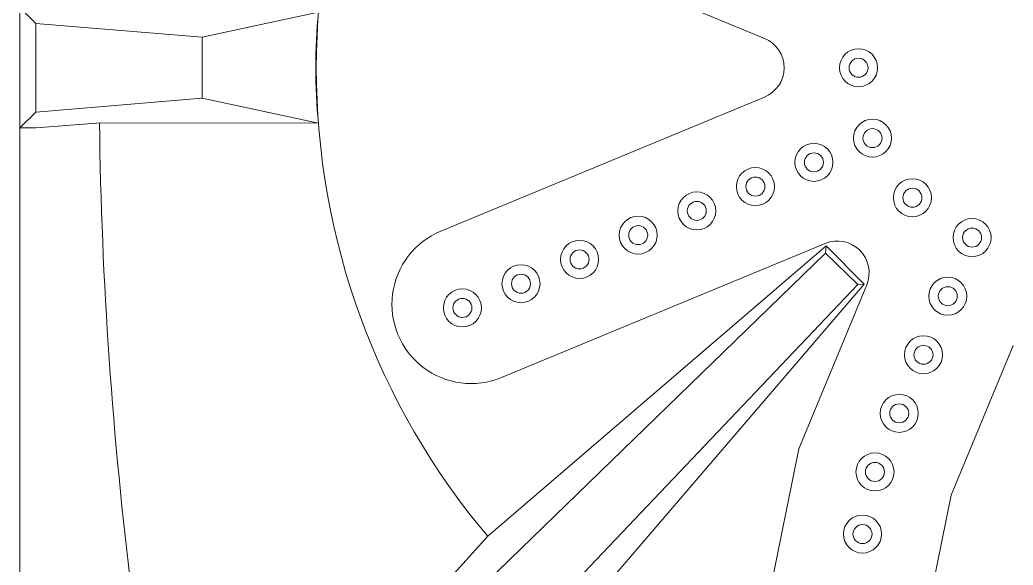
# Model space of a CAD drawing. Extents: x 306 to 2240, y 18 to 779.
# Drawn here: x 688.872 to 689.0286, y 391.7263 to 391.8123 of the extents above; entities that cross this region are included whole.
import ezdxf

# ---------------------------------------------------------------- set-up
doc = ezdxf.new("R2010")
doc.units = 0
doc.header["$MEASUREMENT"] = 0
doc.linetypes.add('ACAD_ISO03W100', pattern=[30, 12, -18])
doc.layers.add('EQUIPAMIENTO SUPER', color=1, linetype='Continuous')

msp = doc.modelspace()

# ---------------------------------------------------------------- linework, layer by layer
at = {"layer": 'EQUIPAMIENTO SUPER', "color": 253, "lineweight": 0}
for p, q in [((688.87199, 391.80475, 0), (688.87199, 391.966, 0)), ((688.96359, 391.82007, 0), (688.98943, 391.80937, 0)), ((688.96359, 391.82007, 0), (688.98943, 391.80937, 0)), ((688.87199, 391.80475, 0), (688.87199, 391.81425, 0)), ((688.90074, 391.80957, 0), (688.91908, 391.81351, 0)), ((688.90074, 391.80957, 0), (688.90074, 391.80475, 0)), ((688.87199, 391.80475, 0), (688.87199, 391.79525, 0)), ((688.87199, 391.80475, 0), (688.87199, 391.6435, 0)), ((688.90074, 391.79993, 0), (688.90074, 391.80475, 0)), ((688.90074, 391.79993, 0), (688.91908, 391.79599, 0)), ((688.98943, 391.80013, 0), (688.93838, 391.77899, 0)), ((688.98943, 391.80013, 0), (688.93838, 391.77899, 0)), ((688.87199, 391.79525, 0), (688.87459, 391.79525, 0)), ((688.87459, 391.79525, 0), (688.88475, 391.79606, 0)), ((688.88475, 391.79606, 0), (688.91908, 391.79599, 0)), ((688.999, 391.77704, 0), (688.94795, 391.75589, 0)), ((688.999, 391.77704, 0), (688.94795, 391.75589, 0)), ((688.99905, 391.7755, 0), (688.99912, 391.77664, 0)), ((688.99483, 391.74466, 0), (689.00553, 391.7705, 0)), ((688.99483, 391.74466, 0), (689.00553, 391.7705, 0)), ((689.004, 391.77055, 0), (689.00513, 391.77063, 0)), ((689.01885, 391.73735, 0), (689.02863, 391.76094, 0)), ((689.01885, 391.73735, 0), (689.02863, 391.76094, 0)), ((688.99483, 391.74466, 0), (688.98887, 391.71505, 0)), ((689.01885, 391.73735, 0), (689.01337, 391.71012, 0))]:
    msp.add_line(p, q, dxfattribs=at)
at = {"layer": 'EQUIPAMIENTO SUPER', "color": 253, "linetype": 'ACAD_ISO03W100', "lineweight": 0}
for p, q in [((688.87199, 391.81425, 0), (688.87449, 391.81175, 0)), ((688.87199, 391.79525, 0), (688.87449, 391.79775, 0))]:
    msp.add_line(p, q, dxfattribs=at)
at = {"layer": 'EQUIPAMIENTO SUPER', "color": 253, "lineweight": 0, "elevation": 0}
for points in [[(688.90074, 391.80475), (688.90074, 391.80957), (688.87449, 391.81175), (688.87449, 391.80475)], [(688.87449, 391.81175), (688.87449, 391.80475)], [(688.90074, 391.80475), (688.90074, 391.80957), (688.87449, 391.81175), (688.87449, 391.81175)], [(688.90074, 391.80475), (688.90074, 391.79993), (688.87449, 391.79775), (688.87449, 391.80475)], [(688.87449, 391.79775), (688.87449, 391.80475)], [(688.90074, 391.80475), (688.90074, 391.79993), (688.87449, 391.79775), (688.87449, 391.79775)], [(689.00513, 391.77063), (688.99912, 391.77664), (688.94579, 391.73085), (688.92183, 391.70431), (688.87199, 391.65572), (688.87199, 391.606), (688.89099, 391.606), (688.89099, 391.64786), (688.93288, 391.69328), (688.95939, 391.71726), (689.00513, 391.77063)], [(688.87449, 391.6085), (688.87449, 391.65465), (688.99905, 391.7755), (689.00414, 391.77056), (688.88849, 391.64885), (688.88849, 391.6085), (688.87449, 391.6085), (688.87449, 391.6085)]]:
    msp.add_lwpolyline(points, dxfattribs=at)
at = {"layer": 'EQUIPAMIENTO SUPER', "color": 253, "lineweight": 0}
for centre, radius in [((689.00425, 391.80475, 0), 0.003), ((689.00425, 391.80475, 0), 0.003), ((689.00425, 391.80475, 0), 0.003), ((689.00425, 391.80475, 0), 0.003), ((689.00425, 391.80475, 0), 0.003), ((689.00425, 391.80475, 0), 0.003), ((689.00425, 391.80475, 0), 0.003), ((689.00425, 391.80475, 0), 0.003), ((689.00425, 391.80475, 0), 0.003), ((689.00425, 391.80475, 0), 0.003), ((689.00425, 391.80475, 0), 0.003), ((689.00425, 391.80475, 0), 0.003), ((689.00425, 391.80475, 0), 0.003), ((689.00425, 391.80475, 0), 0.003), ((689.00425, 391.80475, 0), 0.003), ((689.00425, 391.80475, 0), 0.003), ((689.00425, 391.80475, 0), 0.003), ((689.00425, 391.80475, 0), 0.003), ((689.00425, 391.80475, 0), 0.003), ((689.00425, 391.80475, 0), 0.003), ((689.00425, 391.80475, 0), 0.003), ((689.00425, 391.80475, 0), 0.003), ((689.00425, 391.80475, 0), 0.003), ((689.00425, 391.80475, 0), 0.003), ((689.00425, 391.80475, 0), 0.003), ((689.00425, 391.80475, 0), 0.003), ((689.00425, 391.80475, 0), 0.003), ((689.00425, 391.80475, 0), 0.003), ((689.00425, 391.80475, 0), 0.003), ((689.00425, 391.80475, 0), 0.003), ((689.00425, 391.80475, 0), 0.003), ((689.00425, 391.80475, 0), 0.003), ((689.00425, 391.80475, 0), 0.0015), ((689.00425, 391.80475, 0), 0.0015), ((689.00425, 391.80475, 0), 0.0015), ((689.00425, 391.80475, 0), 0.0015), ((689.00425, 391.80475, 0), 0.0015), ((689.00425, 391.80475, 0), 0.0015), ((689.00425, 391.80475, 0), 0.0015), ((689.00425, 391.80475, 0), 0.0015), ((689.00425, 391.80475, 0), 0.0015), ((689.00425, 391.80475, 0), 0.0015), ((689.00425, 391.80475, 0), 0.0015), ((689.00425, 391.80475, 0), 0.0015), ((689.00425, 391.80475, 0), 0.0015), ((689.00425, 391.80475, 0), 0.0015), ((689.00425, 391.80475, 0), 0.0015), ((689.00425, 391.80475, 0), 0.0015), ((689.00425, 391.80475, 0), 0.0015), ((689.00425, 391.80475, 0), 0.0015), ((689.00425, 391.80475, 0), 0.0015), ((689.00425, 391.80475, 0), 0.0015), ((689.00425, 391.80475, 0), 0.0015), ((689.00425, 391.80475, 0), 0.0015), ((689.00425, 391.80475, 0), 0.0015), ((689.00425, 391.80475, 0), 0.0015), ((689.00425, 391.80475, 0), 0.0015), ((689.00425, 391.80475, 0), 0.0015), ((689.00425, 391.80475, 0), 0.0015), ((689.00425, 391.80475, 0), 0.0015), ((689.00425, 391.80475, 0), 0.0015), ((689.00425, 391.80475, 0), 0.0015), ((689.00425, 391.80475, 0), 0.0015), ((689.00425, 391.80475, 0), 0.0015), ((689.00645, 391.79365, 0), 0.003), ((689.00645, 391.79365, 0), 0.003), ((689.00645, 391.79365, 0), 0.003), ((689.00645, 391.79365, 0), 0.003), ((689.00645, 391.79365, 0), 0.003), ((689.00645, 391.79365, 0), 0.003), ((689.00645, 391.79365, 0), 0.003), ((689.00645, 391.79365, 0), 0.003), ((689.00645, 391.79365, 0), 0.003), ((689.00645, 391.79365, 0), 0.003), ((689.00645, 391.79365, 0), 0.003), ((689.00645, 391.79365, 0), 0.003), ((689.00645, 391.79365, 0), 0.003), ((689.00645, 391.79365, 0), 0.003), ((689.00645, 391.79365, 0), 0.003), ((689.00645, 391.79365, 0), 0.003), ((689.00645, 391.79365, 0), 0.003), ((689.00645, 391.79365, 0), 0.003), ((689.00645, 391.79365, 0), 0.003), ((689.00645, 391.79365, 0), 0.003), ((689.00645, 391.79365, 0), 0.003), ((689.00645, 391.79365, 0), 0.003), ((689.00645, 391.79365, 0), 0.003), ((689.00645, 391.79365, 0), 0.003), ((689.00645, 391.79365, 0), 0.003), ((689.00645, 391.79365, 0), 0.003), ((689.00645, 391.79365, 0), 0.003), ((689.00645, 391.79365, 0), 0.003), ((689.00645, 391.79365, 0), 0.003), ((689.00645, 391.79365, 0), 0.003), ((689.00645, 391.79365, 0), 0.003), ((689.00645, 391.79365, 0), 0.003), ((689.00645, 391.79365, 0), 0.003), ((689.00645, 391.79365, 0), 0.003), ((689.00645, 391.79365, 0), 0.003), ((689.00645, 391.79365, 0), 0.003), ((689.00645, 391.79365, 0), 0.003), ((689.00645, 391.79365, 0), 0.003), ((689.00645, 391.79365, 0), 0.003), ((689.00645, 391.79365, 0), 0.003), ((689.00645, 391.79365, 0), 0.003), ((689.00645, 391.79365, 0), 0.003), ((689.00645, 391.79365, 0), 0.003), ((689.00645, 391.79365, 0), 0.003), ((689.00645, 391.79365, 0), 0.003), ((689.00645, 391.79365, 0), 0.003), ((689.00645, 391.79365, 0), 0.003), ((689.00645, 391.79365, 0), 0.003), ((689.00645, 391.79365, 0), 0.003), ((689.00645, 391.79365, 0), 0.003), ((689.00645, 391.79365, 0), 0.003), ((689.00645, 391.79365, 0), 0.003), ((689.00645, 391.79365, 0), 0.003), ((689.00645, 391.79365, 0), 0.003), ((689.00645, 391.79365, 0), 0.003), ((689.00645, 391.79365, 0), 0.003), ((689.00645, 391.79365, 0), 0.003), ((689.00645, 391.79365, 0), 0.003), ((689.00645, 391.79365, 0), 0.003), ((689.00645, 391.79365, 0), 0.003), ((689.00645, 391.79365, 0), 0.003), ((689.00645, 391.79365, 0), 0.003), ((689.00645, 391.79365, 0), 0.003), ((689.00645, 391.79365, 0), 0.003), ((689.00645, 391.79365, 0), 0.0015), ((689.00645, 391.79365, 0), 0.0015), ((689.00645, 391.79365, 0), 0.0015), ((689.00645, 391.79365, 0), 0.0015), ((689.00645, 391.79365, 0), 0.0015), ((689.00645, 391.79365, 0), 0.0015), ((689.00645, 391.79365, 0), 0.0015), ((689.00645, 391.79365, 0), 0.0015), ((689.00645, 391.79365, 0), 0.0015), ((689.00645, 391.79365, 0), 0.0015), ((689.00645, 391.79365, 0), 0.0015), ((689.00645, 391.79365, 0), 0.0015), ((689.00645, 391.79365, 0), 0.0015), ((689.00645, 391.79365, 0), 0.0015), ((689.00645, 391.79365, 0), 0.0015), ((689.00645, 391.79365, 0), 0.0015), ((689.00645, 391.79365, 0), 0.0015), ((689.00645, 391.79365, 0), 0.0015), ((689.00645, 391.79365, 0), 0.0015), ((689.00645, 391.79365, 0), 0.0015), ((689.00645, 391.79365, 0), 0.0015), ((689.00645, 391.79365, 0), 0.0015), ((689.00645, 391.79365, 0), 0.0015), ((689.00645, 391.79365, 0), 0.0015), ((689.00645, 391.79365, 0), 0.0015), ((689.00645, 391.79365, 0), 0.0015), ((689.00645, 391.79365, 0), 0.0015), ((689.00645, 391.79365, 0), 0.0015), ((689.00645, 391.79365, 0), 0.0015), ((689.00645, 391.79365, 0), 0.0015), ((689.00645, 391.79365, 0), 0.0015), ((689.00645, 391.79365, 0), 0.0015), ((689.00645, 391.79365, 0), 0.0015), ((689.00645, 391.79365, 0), 0.0015), ((689.00645, 391.79365, 0), 0.0015), ((689.00645, 391.79365, 0), 0.0015), ((689.00645, 391.79365, 0), 0.0015), ((689.00645, 391.79365, 0), 0.0015), ((689.00645, 391.79365, 0), 0.0015), ((689.00645, 391.79365, 0), 0.0015), ((689.00645, 391.79365, 0), 0.0015), ((689.00645, 391.79365, 0), 0.0015), ((689.00645, 391.79365, 0), 0.0015), ((689.00645, 391.79365, 0), 0.0015), ((689.00645, 391.79365, 0), 0.0015), ((689.00645, 391.79365, 0), 0.0015), ((689.00645, 391.79365, 0), 0.0015), ((689.00645, 391.79365, 0), 0.0015), ((689.00645, 391.79365, 0), 0.0015), ((689.00645, 391.79365, 0), 0.0015), ((689.00645, 391.79365, 0), 0.0015), ((689.00645, 391.79365, 0), 0.0015), ((689.00645, 391.79365, 0), 0.0015), ((689.00645, 391.79365, 0), 0.0015), ((689.00645, 391.79365, 0), 0.0015), ((689.00645, 391.79365, 0), 0.0015), ((689.00645, 391.79365, 0), 0.0015), ((689.00645, 391.79365, 0), 0.0015), ((689.00645, 391.79365, 0), 0.0015), ((689.00645, 391.79365, 0), 0.0015), ((689.00645, 391.79365, 0), 0.0015), ((689.00645, 391.79365, 0), 0.0015), ((689.00645, 391.79365, 0), 0.0015), ((689.00645, 391.79365, 0), 0.0015), ((688.99721, 391.78983, 0), 0.003), ((688.99721, 391.78983, 0), 0.003), ((688.99721, 391.78983, 0), 0.003), ((688.99721, 391.78983, 0), 0.003), ((688.99721, 391.78983, 0), 0.003), ((688.99721, 391.78983, 0), 0.003), ((688.99721, 391.78983, 0), 0.003), ((688.99721, 391.78983, 0), 0.003), ((688.99721, 391.78983, 0), 0.003), ((688.99721, 391.78983, 0), 0.003), ((688.99721, 391.78983, 0), 0.003), ((688.99721, 391.78983, 0), 0.003), ((688.99721, 391.78983, 0), 0.003), ((688.99721, 391.78983, 0), 0.003), ((688.99721, 391.78983, 0), 0.003), ((688.99721, 391.78983, 0), 0.003), ((688.99721, 391.78983, 0), 0.0015), ((688.99721, 391.78983, 0), 0.0015), ((688.99721, 391.78983, 0), 0.0015), ((688.99721, 391.78983, 0), 0.0015), ((688.99721, 391.78983, 0), 0.0015), ((688.99721, 391.78983, 0), 0.0015), ((688.99721, 391.78983, 0), 0.0015), ((688.99721, 391.78983, 0), 0.0015), ((688.99721, 391.78983, 0), 0.0015), ((688.99721, 391.78983, 0), 0.0015), ((688.99721, 391.78983, 0), 0.0015), ((688.99721, 391.78983, 0), 0.0015), ((688.99721, 391.78983, 0), 0.0015), ((688.99721, 391.78983, 0), 0.0015), ((688.99721, 391.78983, 0), 0.0015), ((688.99721, 391.78983, 0), 0.0015), ((688.98798, 391.786, 0), 0.003), ((688.98798, 391.786, 0), 0.003), ((688.98798, 391.786, 0), 0.003), ((688.98798, 391.786, 0), 0.003), ((688.98798, 391.786, 0), 0.003), ((688.98798, 391.786, 0), 0.003), ((688.98798, 391.786, 0), 0.003), ((688.98798, 391.786, 0), 0.003), ((688.98798, 391.786, 0), 0.003), ((688.98798, 391.786, 0), 0.003), ((688.98798, 391.786, 0), 0.003), ((688.98798, 391.786, 0), 0.003), ((688.98798, 391.786, 0), 0.003), ((688.98798, 391.786, 0), 0.003), ((688.98798, 391.786, 0), 0.003), ((688.98798, 391.786, 0), 0.003), ((688.98798, 391.786, 0), 0.0015), ((688.98798, 391.786, 0), 0.0015), ((688.98798, 391.786, 0), 0.0015), ((688.98798, 391.786, 0), 0.0015), ((688.98798, 391.786, 0), 0.0015), ((688.98798, 391.786, 0), 0.0015), ((688.98798, 391.786, 0), 0.0015), ((688.98798, 391.786, 0), 0.0015), ((688.98798, 391.786, 0), 0.0015), ((688.98798, 391.786, 0), 0.0015), ((688.98798, 391.786, 0), 0.0015), ((688.98798, 391.786, 0), 0.0015), ((688.98798, 391.786, 0), 0.0015), ((688.98798, 391.786, 0), 0.0015), ((688.98798, 391.786, 0), 0.0015), ((688.98798, 391.786, 0), 0.0015), ((689.01274, 391.78425, 0), 0.003), ((689.01274, 391.78425, 0), 0.003), ((689.01274, 391.78425, 0), 0.003), ((689.01274, 391.78425, 0), 0.003), ((689.01274, 391.78425, 0), 0.003), ((689.01274, 391.78425, 0), 0.003), ((689.01274, 391.78425, 0), 0.003), ((689.01274, 391.78425, 0), 0.003), ((689.01274, 391.78425, 0), 0.003), ((689.01274, 391.78425, 0), 0.003), ((689.01274, 391.78425, 0), 0.003), ((689.01274, 391.78425, 0), 0.003), ((689.01274, 391.78425, 0), 0.003), ((689.01274, 391.78425, 0), 0.003), ((689.01274, 391.78425, 0), 0.003), ((689.01274, 391.78425, 0), 0.003), ((689.01274, 391.78425, 0), 0.003), ((689.01274, 391.78425, 0), 0.003), ((689.01274, 391.78425, 0), 0.003), ((689.01274, 391.78425, 0), 0.003), ((689.01274, 391.78425, 0), 0.003), ((689.01274, 391.78425, 0), 0.003), ((689.01274, 391.78425, 0), 0.003), ((689.01274, 391.78425, 0), 0.003), ((689.01274, 391.78425, 0), 0.003), ((689.01274, 391.78425, 0), 0.003), ((689.01274, 391.78425, 0), 0.003), ((689.01274, 391.78425, 0), 0.003), ((689.01274, 391.78425, 0), 0.003), ((689.01274, 391.78425, 0), 0.003), ((689.01274, 391.78425, 0), 0.003), ((689.01274, 391.78425, 0), 0.003), ((689.01274, 391.78425, 0), 0.0015), ((689.01274, 391.78425, 0), 0.0015), ((689.01274, 391.78425, 0), 0.0015), ((689.01274, 391.78425, 0), 0.0015), ((689.01274, 391.78425, 0), 0.0015), ((689.01274, 391.78425, 0), 0.0015), ((689.01274, 391.78425, 0), 0.0015), ((689.01274, 391.78425, 0), 0.0015), ((689.01274, 391.78425, 0), 0.0015), ((689.01274, 391.78425, 0), 0.0015), ((689.01274, 391.78425, 0), 0.0015), ((689.01274, 391.78425, 0), 0.0015), ((689.01274, 391.78425, 0), 0.0015), ((689.01274, 391.78425, 0), 0.0015), ((689.01274, 391.78425, 0), 0.0015), ((689.01274, 391.78425, 0), 0.0015), ((689.01274, 391.78425, 0), 0.0015), ((689.01274, 391.78425, 0), 0.0015), ((689.01274, 391.78425, 0), 0.0015), ((689.01274, 391.78425, 0), 0.0015), ((689.01274, 391.78425, 0), 0.0015), ((689.01274, 391.78425, 0), 0.0015), ((689.01274, 391.78425, 0), 0.0015), ((689.01274, 391.78425, 0), 0.0015), ((689.01274, 391.78425, 0), 0.0015), ((689.01274, 391.78425, 0), 0.0015), ((689.01274, 391.78425, 0), 0.0015), ((689.01274, 391.78425, 0), 0.0015), ((689.01274, 391.78425, 0), 0.0015), ((689.01274, 391.78425, 0), 0.0015), ((689.01274, 391.78425, 0), 0.0015), ((689.01274, 391.78425, 0), 0.0015), ((688.97874, 391.78217, 0), 0.003), ((688.97874, 391.78217, 0), 0.003), ((688.97874, 391.78217, 0), 0.003), ((688.97874, 391.78217, 0), 0.003), ((688.97874, 391.78217, 0), 0.003), ((688.97874, 391.78217, 0), 0.003), ((688.97874, 391.78217, 0), 0.003), ((688.97874, 391.78217, 0), 0.003), ((688.97874, 391.78217, 0), 0.003), ((688.97874, 391.78217, 0), 0.003), ((688.97874, 391.78217, 0), 0.003), ((688.97874, 391.78217, 0), 0.003), ((688.97874, 391.78217, 0), 0.003), ((688.97874, 391.78217, 0), 0.003), ((688.97874, 391.78217, 0), 0.003), ((688.97874, 391.78217, 0), 0.003), ((688.97874, 391.78217, 0), 0.0015), ((688.97874, 391.78217, 0), 0.0015), ((688.97874, 391.78217, 0), 0.0015), ((688.97874, 391.78217, 0), 0.0015), ((688.97874, 391.78217, 0), 0.0015), ((688.97874, 391.78217, 0), 0.0015), ((688.97874, 391.78217, 0), 0.0015), ((688.97874, 391.78217, 0), 0.0015), ((688.97874, 391.78217, 0), 0.0015), ((688.97874, 391.78217, 0), 0.0015), ((688.97874, 391.78217, 0), 0.0015), ((688.97874, 391.78217, 0), 0.0015), ((688.97874, 391.78217, 0), 0.0015), ((688.97874, 391.78217, 0), 0.0015), ((688.97874, 391.78217, 0), 0.0015), ((688.97874, 391.78217, 0), 0.0015), ((688.9695, 391.77835, 0), 0.003), ((688.9695, 391.77835, 0), 0.003), ((688.9695, 391.77835, 0), 0.003), ((688.9695, 391.77835, 0), 0.003), ((688.9695, 391.77835, 0), 0.003), ((688.9695, 391.77835, 0), 0.003), ((688.9695, 391.77835, 0), 0.003), ((688.9695, 391.77835, 0), 0.003), ((688.9695, 391.77835, 0), 0.003), ((688.9695, 391.77835, 0), 0.003), ((688.9695, 391.77835, 0), 0.003), ((688.9695, 391.77835, 0), 0.003), ((688.9695, 391.77835, 0), 0.003), ((688.9695, 391.77835, 0), 0.003), ((688.9695, 391.77835, 0), 0.003), ((688.9695, 391.77835, 0), 0.003), ((689.02215, 391.77796, 0), 0.003), ((689.02215, 391.77796, 0), 0.003), ((689.02215, 391.77796, 0), 0.003), ((689.02215, 391.77796, 0), 0.003), ((689.02215, 391.77796, 0), 0.003), ((689.02215, 391.77796, 0), 0.003), ((689.02215, 391.77796, 0), 0.003), ((689.02215, 391.77796, 0), 0.003), ((689.02215, 391.77796, 0), 0.003), ((689.02215, 391.77796, 0), 0.003), ((689.02215, 391.77796, 0), 0.003), ((689.02215, 391.77796, 0), 0.003), ((689.02215, 391.77796, 0), 0.003), ((689.02215, 391.77796, 0), 0.003), ((689.02215, 391.77796, 0), 0.003), ((689.02215, 391.77796, 0), 0.003), ((689.02215, 391.77796, 0), 0.003), ((689.02215, 391.77796, 0), 0.003), ((689.02215, 391.77796, 0), 0.003), ((689.02215, 391.77796, 0), 0.003), ((689.02215, 391.77796, 0), 0.003), ((689.02215, 391.77796, 0), 0.003), ((689.02215, 391.77796, 0), 0.003), ((689.02215, 391.77796, 0), 0.003), ((689.02215, 391.77796, 0), 0.003), ((689.02215, 391.77796, 0), 0.003), ((689.02215, 391.77796, 0), 0.003), ((689.02215, 391.77796, 0), 0.003), ((689.02215, 391.77796, 0), 0.003), ((689.02215, 391.77796, 0), 0.003), ((689.02215, 391.77796, 0), 0.003), ((689.02215, 391.77796, 0), 0.003), ((688.9695, 391.77835, 0), 0.0015), ((688.9695, 391.77835, 0), 0.0015), ((688.9695, 391.77835, 0), 0.0015), ((688.9695, 391.77835, 0), 0.0015), ((688.9695, 391.77835, 0), 0.0015), ((688.9695, 391.77835, 0), 0.0015), ((688.9695, 391.77835, 0), 0.0015), ((688.9695, 391.77835, 0), 0.0015), ((688.9695, 391.77835, 0), 0.0015), ((688.9695, 391.77835, 0), 0.0015), ((688.9695, 391.77835, 0), 0.0015), ((688.9695, 391.77835, 0), 0.0015), ((688.9695, 391.77835, 0), 0.0015), ((688.9695, 391.77835, 0), 0.0015), ((688.9695, 391.77835, 0), 0.0015), ((688.9695, 391.77835, 0), 0.0015), ((689.02215, 391.77796, 0), 0.0015), ((689.02215, 391.77796, 0), 0.0015), ((689.02215, 391.77796, 0), 0.0015), ((689.02215, 391.77796, 0), 0.0015), ((689.02215, 391.77796, 0), 0.0015), ((689.02215, 391.77796, 0), 0.0015), ((689.02215, 391.77796, 0), 0.0015), ((689.02215, 391.77796, 0), 0.0015), ((689.02215, 391.77796, 0), 0.0015), ((689.02215, 391.77796, 0), 0.0015), ((689.02215, 391.77796, 0), 0.0015), ((689.02215, 391.77796, 0), 0.0015), ((689.02215, 391.77796, 0), 0.0015), ((689.02215, 391.77796, 0), 0.0015), ((689.02215, 391.77796, 0), 0.0015), ((689.02215, 391.77796, 0), 0.0015), ((689.02215, 391.77796, 0), 0.0015), ((689.02215, 391.77796, 0), 0.0015), ((689.02215, 391.77796, 0), 0.0015), ((689.02215, 391.77796, 0), 0.0015), ((689.02215, 391.77796, 0), 0.0015), ((689.02215, 391.77796, 0), 0.0015), ((689.02215, 391.77796, 0), 0.0015), ((689.02215, 391.77796, 0), 0.0015), ((689.02215, 391.77796, 0), 0.0015), ((689.02215, 391.77796, 0), 0.0015), ((689.02215, 391.77796, 0), 0.0015), ((689.02215, 391.77796, 0), 0.0015), ((689.02215, 391.77796, 0), 0.0015), ((689.02215, 391.77796, 0), 0.0015), ((689.02215, 391.77796, 0), 0.0015), ((689.02215, 391.77796, 0), 0.0015), ((688.96026, 391.77452, 0), 0.003), ((688.96026, 391.77452, 0), 0.003), ((688.96026, 391.77452, 0), 0.003), ((688.96026, 391.77452, 0), 0.003), ((688.96026, 391.77452, 0), 0.003), ((688.96026, 391.77452, 0), 0.003), ((688.96026, 391.77452, 0), 0.003), ((688.96026, 391.77452, 0), 0.003), ((688.96026, 391.77452, 0), 0.003), ((688.96026, 391.77452, 0), 0.003), ((688.96026, 391.77452, 0), 0.003), ((688.96026, 391.77452, 0), 0.003), ((688.96026, 391.77452, 0), 0.003), ((688.96026, 391.77452, 0), 0.003), ((688.96026, 391.77452, 0), 0.003), ((688.96026, 391.77452, 0), 0.003), ((688.96026, 391.77452, 0), 0.0015), ((688.96026, 391.77452, 0), 0.0015), ((688.96026, 391.77452, 0), 0.0015), ((688.96026, 391.77452, 0), 0.0015), ((688.96026, 391.77452, 0), 0.0015), ((688.96026, 391.77452, 0), 0.0015), ((688.96026, 391.77452, 0), 0.0015), ((688.96026, 391.77452, 0), 0.0015), ((688.96026, 391.77452, 0), 0.0015), ((688.96026, 391.77452, 0), 0.0015), ((688.96026, 391.77452, 0), 0.0015), ((688.96026, 391.77452, 0), 0.0015), ((688.96026, 391.77452, 0), 0.0015), ((688.96026, 391.77452, 0), 0.0015), ((688.96026, 391.77452, 0), 0.0015), ((688.96026, 391.77452, 0), 0.0015), ((688.95102, 391.77069, 0), 0.003), ((688.95102, 391.77069, 0), 0.003), ((688.95102, 391.77069, 0), 0.003), ((688.95102, 391.77069, 0), 0.003), ((688.95102, 391.77069, 0), 0.003), ((688.95102, 391.77069, 0), 0.003), ((688.95102, 391.77069, 0), 0.003), ((688.95102, 391.77069, 0), 0.003), ((688.95102, 391.77069, 0), 0.003), ((688.95102, 391.77069, 0), 0.003), ((688.95102, 391.77069, 0), 0.003), ((688.95102, 391.77069, 0), 0.003), ((688.95102, 391.77069, 0), 0.003), ((688.95102, 391.77069, 0), 0.003), ((688.95102, 391.77069, 0), 0.003), ((688.95102, 391.77069, 0), 0.003), ((688.95102, 391.77069, 0), 0.0015), ((688.95102, 391.77069, 0), 0.0015), ((688.95102, 391.77069, 0), 0.0015), ((688.95102, 391.77069, 0), 0.0015), ((688.95102, 391.77069, 0), 0.0015), ((688.95102, 391.77069, 0), 0.0015), ((688.95102, 391.77069, 0), 0.0015), ((688.95102, 391.77069, 0), 0.0015), ((688.95102, 391.77069, 0), 0.0015), ((688.95102, 391.77069, 0), 0.0015), ((688.95102, 391.77069, 0), 0.0015), ((688.95102, 391.77069, 0), 0.0015), ((688.95102, 391.77069, 0), 0.0015), ((688.95102, 391.77069, 0), 0.0015), ((688.95102, 391.77069, 0), 0.0015), ((688.95102, 391.77069, 0), 0.0015), ((689.01832, 391.76872, 0), 0.003), ((689.01832, 391.76872, 0), 0.003), ((689.01832, 391.76872, 0), 0.003), ((689.01832, 391.76872, 0), 0.003), ((689.01832, 391.76872, 0), 0.003), ((689.01832, 391.76872, 0), 0.003), ((689.01832, 391.76872, 0), 0.003), ((689.01832, 391.76872, 0), 0.003), ((689.01832, 391.76872, 0), 0.003), ((689.01832, 391.76872, 0), 0.003), ((689.01832, 391.76872, 0), 0.003), ((689.01832, 391.76872, 0), 0.003), ((689.01832, 391.76872, 0), 0.003), ((689.01832, 391.76872, 0), 0.003), ((689.01832, 391.76872, 0), 0.003), ((689.01832, 391.76872, 0), 0.003), ((688.94178, 391.76687, 0), 0.003), ((688.94178, 391.76687, 0), 0.003), ((688.94178, 391.76687, 0), 0.003), ((688.94178, 391.76687, 0), 0.003), ((688.94178, 391.76687, 0), 0.003), ((688.94178, 391.76687, 0), 0.003), ((688.94178, 391.76687, 0), 0.003), ((688.94178, 391.76687, 0), 0.003), ((688.94178, 391.76687, 0), 0.003), ((688.94178, 391.76687, 0), 0.003), ((688.94178, 391.76687, 0), 0.003), ((688.94178, 391.76687, 0), 0.003), ((688.94178, 391.76687, 0), 0.003), ((688.94178, 391.76687, 0), 0.003), ((688.94178, 391.76687, 0), 0.003), ((688.94178, 391.76687, 0), 0.003), ((689.01832, 391.76872, 0), 0.0015), ((689.01832, 391.76872, 0), 0.0015), ((689.01832, 391.76872, 0), 0.0015), ((689.01832, 391.76872, 0), 0.0015), ((689.01832, 391.76872, 0), 0.0015), ((689.01832, 391.76872, 0), 0.0015), ((689.01832, 391.76872, 0), 0.0015), ((689.01832, 391.76872, 0), 0.0015), ((689.01832, 391.76872, 0), 0.0015), ((689.01832, 391.76872, 0), 0.0015), ((689.01832, 391.76872, 0), 0.0015), ((689.01832, 391.76872, 0), 0.0015), ((689.01832, 391.76872, 0), 0.0015), ((689.01832, 391.76872, 0), 0.0015), ((689.01832, 391.76872, 0), 0.0015), ((689.01832, 391.76872, 0), 0.0015), ((688.94178, 391.76687, 0), 0.0015), ((688.94178, 391.76687, 0), 0.0015), ((688.94178, 391.76687, 0), 0.0015), ((688.94178, 391.76687, 0), 0.0015), ((688.94178, 391.76687, 0), 0.0015), ((688.94178, 391.76687, 0), 0.0015), ((688.94178, 391.76687, 0), 0.0015), ((688.94178, 391.76687, 0), 0.0015), ((688.94178, 391.76687, 0), 0.0015), ((688.94178, 391.76687, 0), 0.0015), ((688.94178, 391.76687, 0), 0.0015), ((688.94178, 391.76687, 0), 0.0015), ((688.94178, 391.76687, 0), 0.0015), ((688.94178, 391.76687, 0), 0.0015), ((688.94178, 391.76687, 0), 0.0015), ((688.94178, 391.76687, 0), 0.0015), ((689.01449, 391.75948, 0), 0.003), ((689.01449, 391.75948, 0), 0.003), ((689.01449, 391.75948, 0), 0.003), ((689.01449, 391.75948, 0), 0.003), ((689.01449, 391.75948, 0), 0.003), ((689.01449, 391.75948, 0), 0.003), ((689.01449, 391.75948, 0), 0.003), ((689.01449, 391.75948, 0), 0.003), ((689.01449, 391.75948, 0), 0.003), ((689.01449, 391.75948, 0), 0.003), ((689.01449, 391.75948, 0), 0.003), ((689.01449, 391.75948, 0), 0.003), ((689.01449, 391.75948, 0), 0.003), ((689.01449, 391.75948, 0), 0.003), ((689.01449, 391.75948, 0), 0.003), ((689.01449, 391.75948, 0), 0.003), ((689.01449, 391.75948, 0), 0.0015), ((689.01449, 391.75948, 0), 0.0015), ((689.01449, 391.75948, 0), 0.0015), ((689.01449, 391.75948, 0), 0.0015), ((689.01449, 391.75948, 0), 0.0015), ((689.01449, 391.75948, 0), 0.0015), ((689.01449, 391.75948, 0), 0.0015), ((689.01449, 391.75948, 0), 0.0015), ((689.01449, 391.75948, 0), 0.0015), ((689.01449, 391.75948, 0), 0.0015), ((689.01449, 391.75948, 0), 0.0015), ((689.01449, 391.75948, 0), 0.0015), ((689.01449, 391.75948, 0), 0.0015), ((689.01449, 391.75948, 0), 0.0015), ((689.01449, 391.75948, 0), 0.0015), ((689.01449, 391.75948, 0), 0.0015), ((689.01067, 391.75024, 0), 0.003), ((689.01067, 391.75024, 0), 0.003), ((689.01067, 391.75024, 0), 0.003), ((689.01067, 391.75024, 0), 0.003), ((689.01067, 391.75024, 0), 0.003), ((689.01067, 391.75024, 0), 0.003), ((689.01067, 391.75024, 0), 0.003), ((689.01067, 391.75024, 0), 0.003), ((689.01067, 391.75024, 0), 0.003), ((689.01067, 391.75024, 0), 0.003), ((689.01067, 391.75024, 0), 0.003), ((689.01067, 391.75024, 0), 0.003), ((689.01067, 391.75024, 0), 0.003), ((689.01067, 391.75024, 0), 0.003), ((689.01067, 391.75024, 0), 0.003), ((689.01067, 391.75024, 0), 0.003), ((689.01067, 391.75024, 0), 0.0015), ((689.01067, 391.75024, 0), 0.0015), ((689.01067, 391.75024, 0), 0.0015), ((689.01067, 391.75024, 0), 0.0015), ((689.01067, 391.75024, 0), 0.0015), ((689.01067, 391.75024, 0), 0.0015), ((689.01067, 391.75024, 0), 0.0015), ((689.01067, 391.75024, 0), 0.0015), ((689.01067, 391.75024, 0), 0.0015), ((689.01067, 391.75024, 0), 0.0015), ((689.01067, 391.75024, 0), 0.0015), ((689.01067, 391.75024, 0), 0.0015), ((689.01067, 391.75024, 0), 0.0015), ((689.01067, 391.75024, 0), 0.0015), ((689.01067, 391.75024, 0), 0.0015), ((689.01067, 391.75024, 0), 0.0015), ((689.00684, 391.741, 0), 0.003), ((689.00684, 391.741, 0), 0.003), ((689.00684, 391.741, 0), 0.003), ((689.00684, 391.741, 0), 0.003), ((689.00684, 391.741, 0), 0.003), ((689.00684, 391.741, 0), 0.003), ((689.00684, 391.741, 0), 0.003), ((689.00684, 391.741, 0), 0.003), ((689.00684, 391.741, 0), 0.003), ((689.00684, 391.741, 0), 0.003), ((689.00684, 391.741, 0), 0.003), ((689.00684, 391.741, 0), 0.003), ((689.00684, 391.741, 0), 0.003), ((689.00684, 391.741, 0), 0.003), ((689.00684, 391.741, 0), 0.003), ((689.00684, 391.741, 0), 0.003), ((689.00684, 391.741, 0), 0.0015), ((689.00684, 391.741, 0), 0.0015), ((689.00684, 391.741, 0), 0.0015), ((689.00684, 391.741, 0), 0.0015), ((689.00684, 391.741, 0), 0.0015), ((689.00684, 391.741, 0), 0.0015), ((689.00684, 391.741, 0), 0.0015), ((689.00684, 391.741, 0), 0.0015), ((689.00684, 391.741, 0), 0.0015), ((689.00684, 391.741, 0), 0.0015), ((689.00684, 391.741, 0), 0.0015), ((689.00684, 391.741, 0), 0.0015), ((689.00684, 391.741, 0), 0.0015), ((689.00684, 391.741, 0), 0.0015), ((689.00684, 391.741, 0), 0.0015), ((689.00684, 391.741, 0), 0.0015), ((689.00487, 391.7312, 0), 0.003), ((689.00487, 391.7312, 0), 0.003), ((689.00487, 391.7312, 0), 0.003), ((689.00487, 391.7312, 0), 0.003), ((689.00487, 391.7312, 0), 0.003), ((689.00487, 391.7312, 0), 0.003), ((689.00487, 391.7312, 0), 0.003), ((689.00487, 391.7312, 0), 0.003), ((689.00487, 391.7312, 0), 0.003), ((689.00487, 391.7312, 0), 0.003), ((689.00487, 391.7312, 0), 0.003), ((689.00487, 391.7312, 0), 0.003), ((689.00487, 391.7312, 0), 0.003), ((689.00487, 391.7312, 0), 0.003), ((689.00487, 391.7312, 0), 0.003), ((689.00487, 391.7312, 0), 0.003), ((689.00487, 391.7312, 0), 0.0015), ((689.00487, 391.7312, 0), 0.0015), ((689.00487, 391.7312, 0), 0.0015), ((689.00487, 391.7312, 0), 0.0015), ((689.00487, 391.7312, 0), 0.0015), ((689.00487, 391.7312, 0), 0.0015), ((689.00487, 391.7312, 0), 0.0015), ((689.00487, 391.7312, 0), 0.0015), ((689.00487, 391.7312, 0), 0.0015), ((689.00487, 391.7312, 0), 0.0015), ((689.00487, 391.7312, 0), 0.0015), ((689.00487, 391.7312, 0), 0.0015), ((689.00487, 391.7312, 0), 0.0015), ((689.00487, 391.7312, 0), 0.0015), ((689.00487, 391.7312, 0), 0.0015), ((689.00487, 391.7312, 0), 0.0015)]:
    msp.add_circle(centre, radius, dxfattribs=at)
for centre, radius, start, end in [((689.03324, 391.80475, 0), 0.1145, 139.7991, 180), ((689.011, 391.80475, 0), 0.09234, 174.5557, 180), ((688.98752, 391.80475, 0), 0.005, 292.5, 67.5), ((688.98752, 391.80475, 0), 0.005, 292.5, 67.5), ((689.011, 391.80475, 0), 0.09234, 180, 185.4443), ((689.03324, 391.80475, 0), 0.1145, 180, 220.2009), ((689.55024, 391.80477, 0), 0.66575, 180.75109, 187.17294), ((688.94317, 391.76744, 0), 0.0125, 112.5, 292.5), ((688.94317, 391.76744, 0), 0.0125, 112.5, 292.5), ((689.00091, 391.77242, 0), 0.005, 337.5, 112.5), ((689.00091, 391.77242, 0), 0.005, 337.5, 112.5)]:
    msp.add_arc(centre, radius, start, end, dxfattribs=at)

doc.saveas('drawing.dxf')
